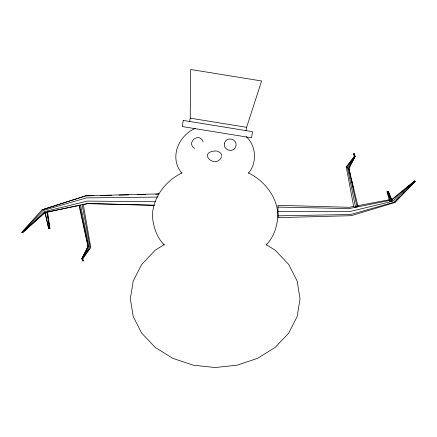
<?xml version="1.0" encoding="UTF-8"?>
<svg xmlns="http://www.w3.org/2000/svg" width="437" height="437" viewBox="0 0 437 437"><rect width="100%" height="100%" fill="white"/><g stroke="black" fill="none" stroke-linecap="round" stroke-linejoin="round"><path stroke-width="0.66" d="M189.691 121.486L190.232 118.17L190.598 69.472L261.616 80.976L246.594 127.298L246.053 130.614M248.282 172.833C264.756 180.863 277.457 197.087 277.981 215.829C277.085 226.47 273.813 237.504 265.942 245.086M221.783 156.577C215.731 170.288 196.432 151.836 215.889 150.951M154.272 205.166L87.815 203.467L44.88 212.601L22.358 232.784L21.85 232.276L42.061 209.776L85.745 195.76L159.019 193.902L155.627 194.241M86.493 253.078L82.751 258.524L82.238 258.557L88.897 246.637L80.539 205.013L79.031 205.423L87.881 246.26L81.894 258.835L83.014 260.933L82.751 258.524L90.776 247.588L83.298 204.456L82.145 204.669L89.989 247.167L82.238 258.557L82.975 260.911M349.119 168.474L355.106 156.337L354.025 153.764L354.249 156.648L346.224 166.803L353.702 206.696L355.581 207.193L357.969 206.368L348.802 168.048M83.014 257.743L82.325 258.857L81.894 258.835L88.198 246.348L79.507 205.27M84.505 254.225L82.047 258.906L83.014 260.933L82.014 258.693M351.583 162.81L355.106 156.337L354.675 156.446L347.491 167.972L355.581 207.193M387.056 191.794L387.739 191.319L388.351 191.603L392.104 200.736L391.47 201.397L389.509 201.118L387.056 191.794L387.597 192.007L388.351 191.603M389.509 201.118L389.826 200.523M354.063 157.659L354.762 156.501L354.025 153.764M87.269 251.952L89.214 249.15M347.491 167.972L346.623 167.295L354.249 156.648L354.762 156.501L353.986 157.549M49.654 228.655L46.906 212.218L47.491 211.628L49.944 228.36L49.654 228.655L48.649 228.584L45.044 212.737M248.549 173.09C257.267 162.744 256.328 145.942 246.304 136.781M24.314 230.015L21.997 232.429L22.363 232.774L44.88 212.601L79.234 205.428M25.707 228.562L27.094 227.114M353.593 206.472L349.185 207.302L277.981 205.292L277.981 217.637L351.255 215.692L394.961 202.478L415.15 181.557L414.997 181.218L414.637 180.978L392.12 199.239L392.136 199.911L414.637 180.978M396.348 200.386L399.637 197.071M402.925 193.755L404.809 191.859M408.568 188.068L415.145 181.437M415.15 181.557L394.147 202.205L350.654 214.518L277.981 215.829M25.117 229.867L22.205 232.642L44.071 211.743L87.209 201.096L155.632 201.741M414.642 181.098L392.978 201.14L349.797 211.574L277.981 211.464M408.021 186.752L409.059 185.867M410.103 184.988L411.665 183.666M412.703 182.786L414.784 181.027M48.649 228.584L48.966 228.333M195.41 128.369C178.345 135.475 168.95 157.948 181.83 173.09M182.098 172.833C165.623 180.863 152.923 197.087 152.398 215.829C153.289 226.47 156.566 237.504 164.438 245.086M164.257 244.556L155.19 250.193L141.703 264.429L133.225 281.007L130.335 298.793L133.225 316.585L141.703 333.158L155.19 347.393L172.762 358.318L193.225 365.185L215.19 367.528L237.149 365.185L257.617 358.318L275.19 347.393L288.677 333.158L297.149 316.585L300.044 298.793L297.149 281.007L288.677 264.429L275.19 250.193L266.122 244.556M42.039 209.826L85.745 195.918L93.884 195.727M83.194 204.592L87.81 203.626L154.272 205.417M389.433 200.457L349.19 208.586L277.981 207.1M357.783 205.685L389.476 199.736M100.668 195.563L111.528 195.301M118.99 195.12L128.489 194.891M137.305 194.678L145.45 194.487M157.659 197.071L86.357 197.906L42.902 210.574L21.855 232.266M46.125 212.382L45.098 212.344L48.747 228.72M190.232 118.17L246.594 127.298M49.403 228.251L49.944 228.36M87.881 246.26L88.897 246.637M216.512 151.011C218.866 151.508 221.493 153.059 221.783 155.665M357.493 206.046L357.969 206.368M194.618 148.476C185.463 142.429 199.687 131.521 203.156 141.921M346.224 166.803L346.623 167.295M392.104 200.736L388.253 191.395M354.986 156.408L353.992 153.786L354.953 156.359L348.497 168.409L357.056 206.876M82.517 259.376L83.09 260.916M388.034 191.93L391.47 201.397M387.597 192.007L390.591 201.544M387.215 191.493L387.772 193.427M388.149 194.716L388.706 196.655M353.91 153.791L354.675 156.446M82.549 258.491L83.145 260.823M348.95 168.698L349.551 171.32M349.851 172.631L350.452 175.253M351.201 178.525L352.55 184.425M352.85 185.736L353.446 188.352M353.855 153.835L354.451 156.599M47.174 212.065L49.785 228.578M394.939 201.807L394.961 202.478M224.591 143.172C222.378 150.328 234.183 153.491 235.843 146.187C238.056 139.032 226.251 135.869 224.591 143.172M183.229 120.437L182.234 126.566L251.526 137.792L252.52 131.657L183.229 120.437"/></g></svg>
